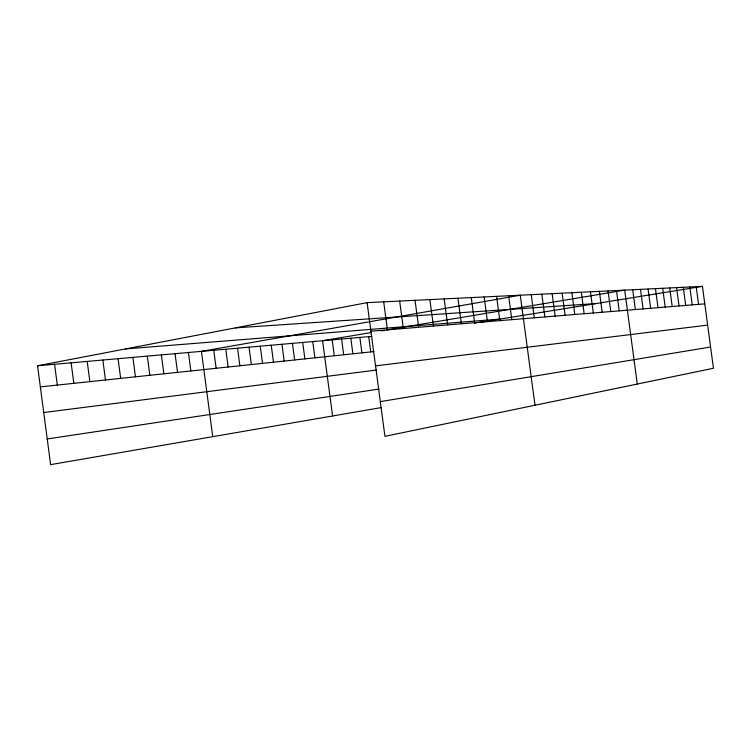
<?xml version="1.0" encoding="UTF-8"?>
<svg xmlns="http://www.w3.org/2000/svg" width="751" height="751" viewBox="0 0 751 751"><rect width="100%" height="100%" fill="white"/><g stroke="black" fill="none" stroke-linecap="round" stroke-linejoin="round"><path stroke-width="1.13" d="M381.442 407.558L50.617 464.634L37.55 365.775L367.108 302.644L702.438 286.366L713.45 368.272L384.934 436.331L367.108 302.644M371.407 332.533L322.564 340.71L332.59 415.979M381.208 330.891L384.493 330.346M386.709 329.971L624.691 290.139L637.299 384.052M380.306 401.625L710.587 347.009M474.557 323.193L476.65 322.855M478.744 322.517L702.438 286.366M47.229 438.969L378.973 389.074M43.727 412.534L376.439 370.036M375.538 365.878L707.649 325.108M40.338 386.887L373.979 351.562M37.55 365.775L371.952 336.364M370.919 331.182L704.785 303.855M125.52 348.924L500.166 319.053M235.345 327.887L595.984 303.573M696.196 286.666L698.58 304.362M689.812 286.976L692.225 304.887M683.279 287.295L685.71 305.413M676.576 287.624L679.045 305.967M669.714 287.952L672.211 306.521M662.682 288.3L665.208 307.093M655.463 288.647L658.026 307.685M648.066 289.004L650.657 308.285M640.481 289.37L643.1 308.905M632.689 289.755L635.346 309.543M616.487 290.543L619.209 310.858M608.047 290.947L610.807 311.543M599.373 291.369L602.171 312.256M590.455 291.801L593.299 312.979M581.293 292.242L584.165 313.73M571.858 292.702L574.778 314.5M562.142 293.172L565.109 315.289M552.145 293.66L555.149 316.105M541.837 294.157L544.888 316.941M531.21 294.674L534.308 317.804M534.994 405.249L520.265 295.209L201.428 351.365L212.749 436.66M508.615 295.772L511.807 319.654M496.58 296.354L499.828 320.63M484.142 296.964L487.437 321.644M471.271 297.584L474.623 322.695M457.95 298.231L461.367 323.775M444.16 298.898L447.634 324.901M429.863 299.593L433.402 326.065M415.04 300.316L418.645 327.276M399.663 301.057L403.334 328.525M383.695 301.836L387.432 329.83M368.694 336.655L370.731 351.909M359.851 337.424L361.907 352.839M350.82 338.222L352.895 353.796M341.592 339.03L343.695 354.772M332.177 339.865L334.298 355.767M312.735 341.574L314.904 357.814M302.7 342.456L304.887 358.875M292.439 343.357L294.645 359.964M281.954 344.277L284.188 361.071M271.224 345.225L273.486 362.207M260.259 346.192L262.54 363.362M249.032 347.178L251.341 364.545M237.551 348.182L239.879 365.756M225.788 349.224L228.154 367.004M213.753 350.276L216.147 368.272M188.407 352.51L190.857 370.947M175.058 353.683L177.536 372.365M161.362 354.885L163.868 373.81M147.309 356.124L149.843 375.293M132.88 357.392L135.452 376.814M118.057 358.696L120.667 378.382M102.84 360.039L105.478 379.987M87.191 361.409L89.867 381.639M71.11 362.827L73.823 383.339M54.57 364.282L57.32 385.085"/></g></svg>
